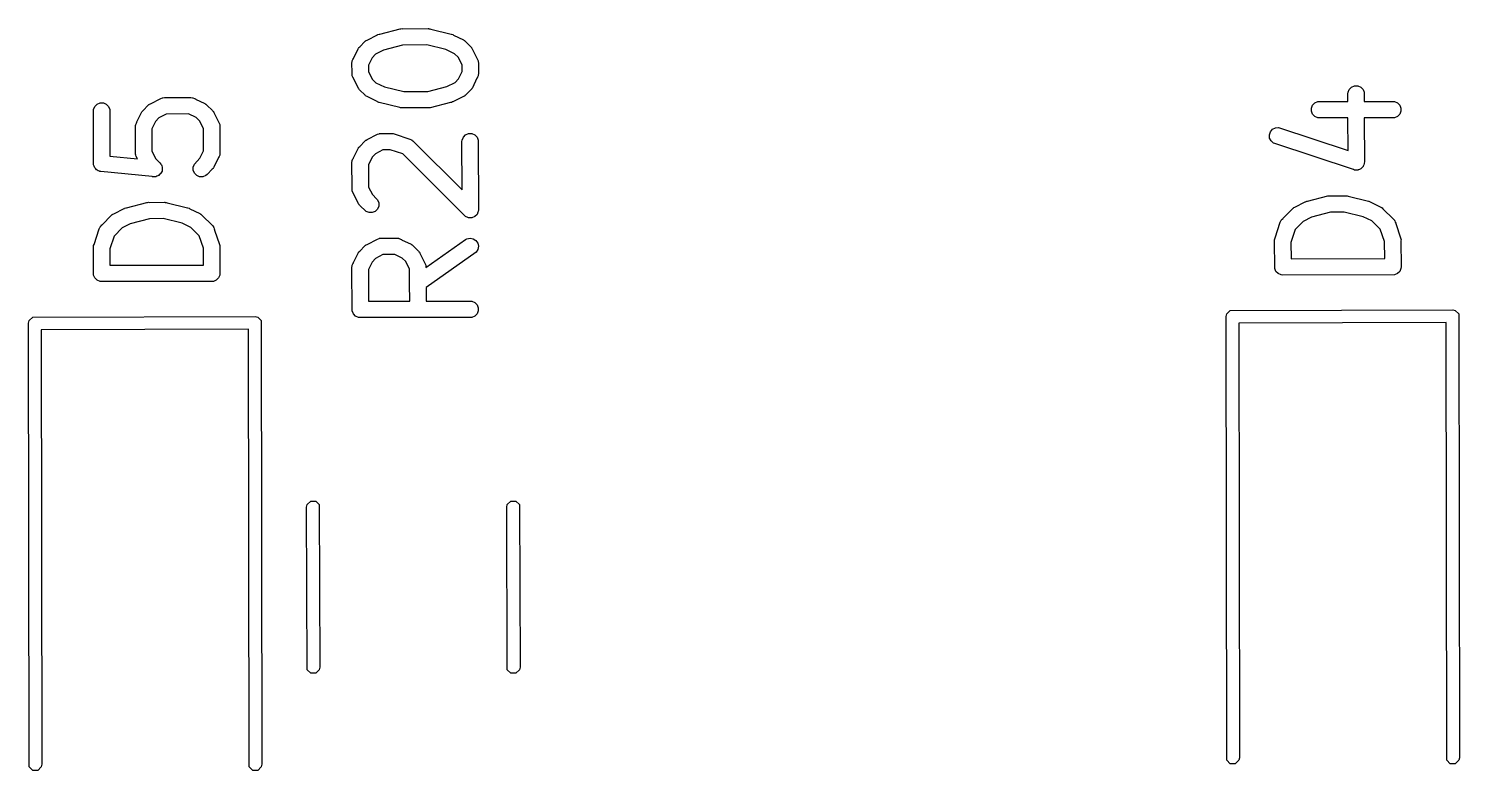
# Model space of a CAD drawing. Extents: x 37 to 347, y -147 to -34.
# Drawn here: x 227.55 to 240.56, y -135.47 to -128.72 of the extents above; entities that cross this region are included whole.
import ezdxf

# ---------------------------------------------------------------- set-up
doc = ezdxf.new("R2010")
doc.units = 0
doc.layers.add('BLACK', color=7, linetype='CONTINUOUS')

msp = doc.modelspace()

# ---------------------------------------------------------------- linework, layer by layer
at = {"layer": 'BLACK', "linetype": 'CONTINUOUS'}
for p, q in [((230.727002, -128.77758), (230.737985, -128.773377)), ((230.737985, -128.773377), (230.745382, -128.772851)), ((230.745382, -128.772851), (230.930081, -128.725334)), ((230.930081, -128.725334), (230.932617, -128.724958)), ((230.932617, -128.724958), (230.933639, -128.724536)), ((230.933639, -128.724536), (230.935553, -128.724525)), ((230.935553, -128.724525), (230.944625, -128.723184)), ((230.944625, -128.723184), (230.95297, -128.724425)), ((230.95297, -128.724425), (231.186366, -128.723095)), ((231.186366, -128.723095), (231.188919, -128.723346)), ((231.188919, -128.723346), (231.190012, -128.723184)), ((231.190012, -128.723184), (231.191883, -128.723638)), ((231.191883, -128.723638), (231.200998, -128.724536)), ((231.200998, -128.724536), (231.208666, -128.727712)), ((231.208666, -128.727712), (231.395032, -128.772953)), ((231.395032, -128.772953), (231.396111, -128.773338)), ((231.396111, -128.773338), (231.396651, -128.773377)), ((231.396651, -128.773377), (231.397858, -128.773962)), ((231.397858, -128.773962), (231.408878, -128.7779)), ((230.547856, -128.907411), (230.55182, -128.901111)), ((230.55182, -128.901111), (230.552578, -128.899284)), ((230.552578, -128.899284), (230.553708, -128.898113)), ((230.553708, -128.898113), (230.555688, -128.894968)), ((230.555688, -128.894968), (230.562182, -128.889335)), ((230.562182, -128.889335), (230.609524, -128.8403)), ((230.609524, -128.8403), (230.615273, -128.835581)), ((230.615273, -128.835581), (230.616573, -128.834083)), ((230.616573, -128.834083), (230.617986, -128.833355)), ((230.617986, -128.833355), (230.620889, -128.830973)), ((230.620889, -128.830973), (230.629699, -128.827323)), ((230.629699, -128.827323), (230.724254, -128.778632)), ((230.724254, -128.778632), (230.725323, -128.778222)), ((230.725323, -128.778222), (230.725759, -128.7779)), ((230.725759, -128.7779), (230.727002, -128.77758)), ((230.952468, -128.873071), (230.779096, -128.917674)), ((231.172141, -128.871818), (230.952468, -128.873071)), ((231.345659, -128.91394), (231.172141, -128.871818)), ((231.408878, -128.7779), (231.414389, -128.781984)), ((231.414389, -128.781984), (231.505621, -128.826251)), ((231.505621, -128.826251), (231.511917, -128.830214)), ((231.511917, -128.830214), (231.513747, -128.830972)), ((231.513747, -128.830972), (231.514918, -128.832103)), ((231.514918, -128.832103), (231.518064, -128.834083)), ((231.518064, -128.834083), (231.523695, -128.840576)), ((231.523695, -128.840576), (231.572732, -128.887918)), ((231.572732, -128.887918), (231.57745, -128.893667)), ((231.57745, -128.893667), (231.57895, -128.894968)), ((231.57895, -128.894968), (231.579677, -128.896381)), ((231.579677, -128.896381), (231.58206, -128.899284)), ((231.58206, -128.899284), (231.585709, -128.908094)), ((230.492319, -129.03619), (230.49376, -129.021558)), ((230.49376, -129.021558), (230.494791, -129.019068)), ((230.494791, -129.019068), (230.494982, -129.016381)), ((230.494982, -129.016381), (230.501286, -129.003387)), ((230.501286, -129.003387), (230.504959, -128.994522)), ((230.504959, -128.994522), (230.506181, -128.993299)), ((230.506181, -128.993299), (230.547856, -128.907411)), ((230.674371, -128.987355), (230.641322, -129.055465)), ((230.704615, -128.956028), (230.674371, -128.987355)), ((230.779096, -128.917674), (230.704615, -128.956028)), ((231.425676, -128.952766), (231.345659, -128.91394)), ((231.457004, -128.983011), (231.425676, -128.952766)), ((231.492526, -129.051991), (231.457004, -128.983011)), ((231.585709, -128.908094), (231.634401, -129.002649)), ((231.634401, -129.002649), (231.639656, -129.01638)), ((231.639656, -129.01638), (231.639847, -129.019069)), ((231.639847, -129.019069), (231.640878, -129.021558)), ((231.640878, -129.021558), (231.641071, -129.036299)), ((230.493424, -129.120496), (230.492319, -129.03619)), ((230.492908, -129.122047), (230.493424, -129.120496)), ((230.493566, -129.131316), (230.492908, -129.122047)), ((230.49376, -129.14606), (230.493566, -129.131316)), ((230.494791, -129.148549), (230.49376, -129.14606)), ((230.494982, -129.151237), (230.494791, -129.148549)), ((230.500237, -129.164969), (230.494982, -129.151237)), ((230.641322, -129.055465), (230.642111, -129.115626)), ((230.642111, -129.115626), (230.677633, -129.184607)), ((231.460267, -129.180261), (231.493315, -129.112152)), ((231.493315, -129.112152), (231.492526, -129.051991)), ((231.633348, -129.164236), (231.629679, -129.173096)), ((231.639656, -129.151238), (231.633348, -129.164236)), ((231.639847, -129.148548), (231.639656, -129.151238)), ((231.640878, -129.14606), (231.639847, -129.148548)), ((231.642319, -129.131428), (231.640878, -129.14606)), ((231.641071, -129.036299), (231.64173, -129.04557)), ((231.64173, -129.04557), (231.641213, -129.04712)), ((231.641213, -129.04712), (231.642319, -129.131428)), ((230.548929, -129.259525), (230.500237, -129.164969)), ((230.552578, -129.268334), (230.548929, -129.259525)), ((230.55496, -129.271236), (230.552578, -129.268334)), ((230.555688, -129.27265), (230.55496, -129.271236)), ((230.557186, -129.273949), (230.555688, -129.27265)), ((230.561905, -129.279699), (230.557186, -129.273949)), ((230.61094, -129.32704), (230.561905, -129.279699)), ((230.677633, -129.184607), (230.708961, -129.214852)), ((230.708961, -129.214852), (230.788977, -129.253677)), ((230.788977, -129.253677), (230.962495, -129.295799)), ((230.962495, -129.295799), (231.182168, -129.294546)), ((231.182168, -129.294546), (231.35554, -129.249943)), ((231.35554, -129.249943), (231.430021, -129.211588)), ((231.430021, -129.211588), (231.460267, -129.180261)), ((231.572453, -129.278283), (231.525112, -129.327319)), ((231.57895, -129.27265), (231.572453, -129.278283)), ((231.580929, -129.269504), (231.57895, -129.27265)), ((231.58206, -129.268334), (231.580929, -129.269504)), ((231.582817, -129.266506), (231.58206, -129.268334)), ((231.586782, -129.260207), (231.582817, -129.266506)), ((231.628457, -129.174317), (231.586782, -129.260207)), ((231.629679, -129.173096), (231.628457, -129.174317)), ((239.547926, -129.302034), (239.559125, -129.274998)), ((239.559125, -129.274998), (239.579817, -129.254306)), ((239.579817, -129.254306), (239.606853, -129.243107)), ((239.606853, -129.243107), (239.636117, -129.243107)), ((239.636117, -129.243107), (239.663153, -129.254306)), ((239.663153, -129.254306), (239.683845, -129.274998)), ((239.683845, -129.274998), (239.695044, -129.302034)), ((228.154959, -129.430236), (228.175651, -129.409544)), ((228.175651, -129.409544), (228.202687, -129.398345)), ((228.202687, -129.398345), (228.231951, -129.398345)), ((228.231951, -129.398345), (228.258987, -129.409544)), ((228.258987, -129.409544), (228.279679, -129.430236)), ((228.593134, -129.467906), (228.640476, -129.418871)), ((228.640476, -129.418871), (228.646225, -129.414152)), ((228.646225, -129.414152), (228.647525, -129.412654)), ((228.647525, -129.412654), (228.648938, -129.411926)), ((228.648938, -129.411926), (228.651841, -129.409544)), ((228.651841, -129.409544), (228.660651, -129.405894)), ((228.660651, -129.405894), (228.755206, -129.357203)), ((228.755206, -129.357203), (228.768937, -129.351948)), ((228.768937, -129.351948), (228.771626, -129.351756)), ((228.771626, -129.351756), (228.774115, -129.350726)), ((228.774115, -129.350726), (228.787184, -129.350651)), ((228.787184, -129.350651), (228.798127, -129.349874)), ((228.798127, -129.349874), (228.800236, -129.350577)), ((228.800236, -129.350577), (229.026842, -129.349285)), ((229.026842, -129.349285), (229.041474, -129.350726)), ((229.041474, -129.350726), (229.043963, -129.351757)), ((229.043963, -129.351757), (229.046651, -129.351948)), ((229.046651, -129.351948), (229.059644, -129.358252)), ((229.059644, -129.358252), (229.06851, -129.361925)), ((229.06851, -129.361925), (229.069732, -129.363147)), ((229.069732, -129.363147), (229.155621, -129.404822)), ((229.155621, -129.404822), (229.161917, -129.408785)), ((229.161917, -129.408785), (229.163747, -129.409543)), ((229.163747, -129.409543), (229.164918, -129.410674)), ((229.164918, -129.410674), (229.168064, -129.412654)), ((229.168064, -129.412654), (229.173695, -129.419147)), ((229.173695, -129.419147), (229.222732, -129.466489)), ((230.616573, -129.333535), (230.61094, -129.32704)), ((230.619718, -129.335514), (230.616573, -129.333535)), ((230.620889, -129.336645), (230.619718, -129.335514)), ((230.622716, -129.337402), (230.620889, -129.336645)), ((230.629016, -129.341367), (230.622716, -129.337402)), ((230.720248, -129.385635), (230.629016, -129.341367)), ((230.725759, -129.389718), (230.720248, -129.385635)), ((230.736774, -129.393653), (230.725759, -129.389718)), ((230.737985, -129.394241), (230.736774, -129.393653)), ((230.738525, -129.394279), (230.737985, -129.394241)), ((230.739605, -129.394665), (230.738525, -129.394279)), ((230.92597, -129.439905), (230.739605, -129.394665)), ((231.389254, -129.394766), (231.204556, -129.442284)), ((231.396651, -129.394241), (231.389254, -129.394766)), ((231.407633, -129.390038), (231.396651, -129.394241)), ((231.408878, -129.389718), (231.407633, -129.390038)), ((231.409313, -129.389395), (231.408878, -129.389718)), ((231.410383, -129.388986), (231.409313, -129.389395)), ((231.504935, -129.340295), (231.410383, -129.388986)), ((231.513747, -129.336646), (231.504935, -129.340295)), ((231.516651, -129.334262), (231.513747, -129.336646)), ((231.518064, -129.333535), (231.516651, -129.334262)), ((231.519363, -129.332036), (231.518064, -129.333535)), ((231.525112, -129.327319), (231.519363, -129.332036)), ((239.214593, -129.444891), (239.225792, -129.417855)), ((239.225792, -129.417855), (239.246484, -129.397163)), ((239.246484, -129.397163), (239.27352, -129.385964)), ((239.27352, -129.385964), (239.546641, -129.385386)), ((239.546485, -129.316666), (239.547926, -129.302034)), ((239.546641, -129.385386), (239.546485, -129.316666)), ((239.695044, -129.302034), (239.695232, -129.385072)), ((239.695232, -129.385072), (239.954819, -129.384523)), ((239.954819, -129.384523), (239.969451, -129.385964)), ((239.969451, -129.385964), (239.996487, -129.397163)), ((239.996487, -129.397163), (240.017179, -129.417855)), ((240.017179, -129.417855), (240.028378, -129.444891)), ((228.142319, -129.471904), (228.14376, -129.457272)), ((228.143707, -129.944946), (228.142319, -129.471904)), ((228.14376, -129.457272), (228.154959, -129.430236)), ((228.279679, -129.430236), (228.290878, -129.457272)), ((228.290878, -129.457272), (228.292123, -129.881406)), ((228.537133, -129.57187), (228.578808, -129.485982)), ((228.578808, -129.485982), (228.582772, -129.479682)), ((228.582772, -129.479682), (228.58353, -129.477855)), ((228.58353, -129.477855), (228.58466, -129.476684)), ((228.58466, -129.476684), (228.58664, -129.473539)), ((228.58664, -129.473539), (228.593134, -129.467906)), ((228.735567, -129.534599), (228.705323, -129.565926)), ((228.804318, -129.499196), (228.735567, -129.534599)), ((229.007054, -129.49804), (228.804318, -129.499196)), ((229.075676, -129.531337), (229.007054, -129.49804)), ((229.107004, -129.561582), (229.075676, -129.531337)), ((229.222732, -129.466489), (229.22745, -129.472238)), ((229.22745, -129.472238), (229.22895, -129.473539)), ((229.22895, -129.473539), (229.229677, -129.474952)), ((229.229677, -129.474952), (229.23206, -129.477855)), ((229.23206, -129.477855), (229.235709, -129.486665)), ((229.235709, -129.486665), (229.284401, -129.58122)), ((230.933639, -129.443082), (230.92597, -129.439905)), ((230.942753, -129.443979), (230.933639, -129.443082)), ((230.944625, -129.444434), (230.942753, -129.443979)), ((230.945717, -129.444271), (230.944625, -129.444434)), ((230.948271, -129.444523), (230.945717, -129.444271)), ((231.181666, -129.443192), (230.948271, -129.444523)), ((231.190012, -129.444434), (231.181666, -129.443192)), ((231.199083, -129.443092), (231.190012, -129.444434)), ((231.200998, -129.443082), (231.199083, -129.443092)), ((231.202019, -129.442659), (231.200998, -129.443082)), ((231.204556, -129.442284), (231.202019, -129.442659)), ((239.214593, -129.474155), (239.214593, -129.444891)), ((239.225792, -129.501191), (239.214593, -129.474155)), ((239.246484, -129.521883), (239.225792, -129.501191)), ((239.27352, -129.533082), (239.246484, -129.521883)), ((239.288152, -129.534523), (239.27352, -129.533082)), ((239.546979, -129.533975), (239.288152, -129.534523)), ((239.547657, -129.83225), (239.546979, -129.533975)), ((239.969451, -129.533082), (239.69557, -129.533661)), ((239.69557, -129.533661), (239.696485, -129.935713)), ((239.996487, -129.521883), (239.969451, -129.533082)), ((240.017179, -129.501191), (239.996487, -129.521883)), ((240.028378, -129.474155), (240.017179, -129.501191)), ((240.028378, -129.444891), (240.028378, -129.474155)), ((228.523271, -129.614761), (228.524712, -129.600129)), ((228.524563, -129.841365), (228.523271, -129.614761)), ((228.524712, -129.600129), (228.525743, -129.597639)), ((228.525743, -129.597639), (228.525934, -129.594952)), ((228.525934, -129.594952), (228.532238, -129.581958)), ((228.532238, -129.581958), (228.535911, -129.573093)), ((228.535911, -129.573093), (228.537133, -129.57187)), ((228.705323, -129.565926), (228.672026, -129.634548)), ((228.672026, -129.634548), (228.673182, -129.837284)), ((229.142407, -129.630332), (229.107004, -129.561582)), ((229.143563, -129.833068), (229.142407, -129.630332)), ((229.284401, -129.58122), (229.289656, -129.594951)), ((229.289656, -129.594951), (229.289847, -129.59764)), ((229.289847, -129.59764), (229.290878, -129.600129)), ((229.290878, -129.600129), (229.290952, -129.613198)), ((229.290952, -129.613198), (229.29173, -129.624141)), ((229.29173, -129.624141), (229.291026, -129.62625)), ((229.291026, -129.62625), (229.292319, -129.852856)), ((230.629699, -129.732085), (230.724254, -129.683394)), ((230.724254, -129.683394), (230.737985, -129.678139)), ((230.737985, -129.678139), (230.740674, -129.677947)), ((230.740674, -129.677947), (230.743163, -129.676917)), ((230.743163, -129.676917), (230.757904, -129.676723)), ((230.757904, -129.676723), (230.767175, -129.676065)), ((230.767175, -129.676065), (230.768725, -129.676581)), ((230.768725, -129.676581), (230.853033, -129.675476)), ((230.853033, -129.675476), (230.860438, -129.676205)), ((230.860438, -129.676205), (230.862413, -129.676065)), ((230.862413, -129.676065), (230.863899, -129.676546)), ((230.863899, -129.676546), (230.867665, -129.676917)), ((230.867665, -129.676917), (230.877028, -129.680795)), ((230.877028, -129.680795), (231.019607, -129.726944)), ((231.525651, -129.688116), (231.552687, -129.676917)), ((231.552687, -129.676917), (231.581951, -129.676917)), ((231.581951, -129.676917), (231.608987, -129.688116)), ((238.832789, -129.688238), (238.842043, -129.660475)), ((238.842043, -129.660475), (238.861217, -129.638368)), ((238.861217, -129.638368), (238.88739, -129.625282)), ((238.88739, -129.625282), (238.91658, -129.623207)), ((238.91658, -129.623207), (239.547657, -129.83225)), ((230.506181, -129.898061), (230.547856, -129.812173)), ((230.547856, -129.812173), (230.55182, -129.805873)), ((230.55182, -129.805873), (230.552578, -129.804046)), ((230.552578, -129.804046), (230.553708, -129.802875)), ((230.553708, -129.802875), (230.555688, -129.79973)), ((230.555688, -129.79973), (230.562182, -129.794097)), ((230.562182, -129.794097), (230.609524, -129.745062)), ((230.609524, -129.745062), (230.615273, -129.740343)), ((230.615273, -129.740343), (230.616573, -129.738845)), ((230.616573, -129.738845), (230.617986, -129.738117)), ((230.617986, -129.738117), (230.620889, -129.735735)), ((230.620889, -129.735735), (230.629699, -129.732085)), ((231.019607, -129.726944), (231.033032, -129.732938)), ((231.033032, -129.732938), (231.035067, -129.734703)), ((231.035067, -129.734703), (231.037558, -129.735735)), ((231.037558, -129.735735), (231.046294, -129.74444)), ((231.046294, -129.74444), (231.055139, -129.752112)), ((231.055139, -129.752112), (231.056277, -129.754389)), ((231.056277, -129.754389), (231.493318, -130.1899)), ((231.492319, -129.750476), (231.49376, -129.735844)), ((231.493318, -130.1899), (231.492319, -129.750476)), ((231.49376, -129.735844), (231.504959, -129.708808)), ((231.504959, -129.708808), (231.525651, -129.688116)), ((231.608987, -129.688116), (231.629679, -129.708808)), ((231.629679, -129.708808), (231.640878, -129.735844)), ((231.640878, -129.735844), (231.642319, -130.369523)), ((238.834864, -129.717428), (238.832789, -129.688238)), ((238.84795, -129.743601), (238.834864, -129.717428)), ((238.870057, -129.762775), (238.84795, -129.743601)), ((238.883483, -129.768769), (238.870057, -129.762775)), ((239.596158, -130.004842), (238.883483, -129.768769)), ((228.292123, -129.881406), (228.541059, -129.905565)), ((228.52386, -129.843475), (228.524563, -129.841365)), ((228.524637, -129.854417), (228.52386, -129.843475)), ((228.524712, -129.867488), (228.524637, -129.854417)), ((228.525743, -129.869977), (228.524712, -129.867488)), ((228.525934, -129.872665), (228.525743, -129.869977)), ((228.531189, -129.886397), (228.525934, -129.872665)), ((228.541059, -129.905565), (228.531189, -129.886397)), ((228.673182, -129.837284), (228.708585, -129.906035)), ((228.708585, -129.906035), (228.746542, -129.94268)), ((228.746542, -129.94268), (228.755869, -129.954045)), ((229.05972, -129.954045), (229.110267, -129.901689)), ((229.110267, -129.901689), (229.143563, -129.833068)), ((229.278457, -129.895745), (229.236782, -129.981635)), ((229.279679, -129.894524), (229.278457, -129.895745)), ((229.283348, -129.885664), (229.279679, -129.894524)), ((229.289656, -129.872666), (229.283348, -129.885664)), ((229.289847, -129.869976), (229.289656, -129.872666)), ((229.290878, -129.867488), (229.289847, -129.869976)), ((229.292319, -129.852856), (229.290878, -129.867488)), ((230.492319, -129.940952), (230.49376, -129.92632)), ((230.493611, -130.167556), (230.492319, -129.940952)), ((230.49376, -129.92632), (230.494791, -129.92383)), ((230.494791, -129.92383), (230.494982, -129.921143)), ((230.494982, -129.921143), (230.501286, -129.908149)), ((230.501286, -129.908149), (230.504959, -129.899284)), ((230.504959, -129.899284), (230.506181, -129.898061)), ((230.674371, -129.892117), (230.641074, -129.960739)), ((230.704615, -129.86079), (230.674371, -129.892117)), ((230.773596, -129.825268), (230.704615, -129.86079)), ((230.837959, -129.824424), (230.773596, -129.825268)), ((230.95363, -129.861864), (230.837959, -129.824424)), ((231.525651, -130.431884), (230.95363, -129.861864)), ((239.696485, -129.935713), (239.695755, -129.943118)), ((239.695755, -129.943118), (239.695896, -129.945093)), ((228.142669, -129.955334), (228.143707, -129.944946)), ((228.143748, -129.958912), (228.142669, -129.955334)), ((228.14376, -129.962726), (228.143748, -129.958912)), ((228.147954, -129.972852), (228.14376, -129.962726)), ((228.151122, -129.98335), (228.147954, -129.972852)), ((228.153513, -129.986273), (228.151122, -129.98335)), ((228.154959, -129.989762), (228.153513, -129.986273)), ((228.162712, -129.997515), (228.154959, -129.989762)), ((228.169653, -130.005998), (228.162712, -129.997515)), ((228.172979, -130.007782), (228.169653, -130.005998)), ((228.175651, -130.010454), (228.172979, -130.007782)), ((228.18578, -130.014649), (228.175651, -130.010454)), ((228.19544, -130.019832), (228.18578, -130.014649)), ((228.200964, -130.020939), (228.19544, -130.019832)), ((228.202687, -130.021653), (228.200964, -130.020939)), ((228.204524, -130.021653), (228.202687, -130.021653)), ((228.209856, -130.022722), (228.204524, -130.021653)), ((228.675624, -130.067924), (228.209856, -130.022722)), ((228.678877, -130.069272), (228.675624, -130.067924)), ((228.689507, -130.069272), (228.678877, -130.069272)), ((228.700749, -130.070363), (228.689507, -130.069272)), ((228.704365, -130.069272), (228.700749, -130.070363)), ((228.70814, -130.069272), (228.704365, -130.069272)), ((228.718264, -130.065078), (228.70814, -130.069272)), ((228.728765, -130.06191), (228.718264, -130.065078)), ((228.731689, -130.059517), (228.728765, -130.06191)), ((228.735176, -130.058073), (228.731689, -130.059517)), ((228.742924, -130.050324), (228.735176, -130.058073)), ((228.751413, -130.043379), (228.742924, -130.050324)), ((228.753198, -130.04005), (228.751413, -130.043379)), ((228.755869, -130.03738), (228.753198, -130.04005)), ((228.755869, -129.954045), (228.757314, -129.957533)), ((228.760062, -130.027255), (228.755869, -130.03738)), ((228.757314, -129.957533), (228.759706, -129.960457)), ((228.759706, -129.960457), (228.762873, -129.970954)), ((228.765247, -130.017592), (228.760062, -130.027255)), ((228.762873, -129.970954), (228.767068, -129.981081)), ((228.765622, -130.013832), (228.765247, -130.017592)), ((228.767068, -130.010344), (228.765622, -130.013832)), ((228.767068, -129.981081), (228.767068, -129.984857)), ((228.767068, -129.984857), (228.768159, -129.988473)), ((228.768159, -129.988473), (228.767068, -129.999382)), ((228.767068, -129.999382), (228.767068, -130.010344)), ((229.048521, -129.981081), (229.05972, -129.954045)), ((229.048521, -130.010344), (229.048521, -129.981081)), ((229.059719, -130.03738), (229.048521, -130.010344)), ((229.080412, -130.058073), (229.059719, -130.03738)), ((229.107448, -130.069272), (229.080412, -130.058073)), ((229.136711, -130.069272), (229.107448, -130.069272)), ((229.163747, -130.058074), (229.136711, -130.069272)), ((229.175112, -130.048747), (229.163747, -130.058074)), ((229.222453, -129.999711), (229.175112, -130.048747)), ((229.22895, -129.994078), (229.222453, -129.999711)), ((229.230929, -129.990932), (229.22895, -129.994078)), ((229.23206, -129.989762), (229.230929, -129.990932)), ((229.232817, -129.987934), (229.23206, -129.989762)), ((229.236782, -129.981635), (229.232817, -129.987934)), ((230.641074, -129.960739), (230.64223, -130.163475)), ((239.606853, -130.009272), (239.596158, -130.004842)), ((239.609532, -130.009272), (239.606853, -130.009272)), ((239.612104, -130.010124), (239.609532, -130.009272)), ((239.624089, -130.009272), (239.612104, -130.010124)), ((239.636117, -130.009272), (239.624089, -130.009272)), ((239.638608, -130.008239), (239.636117, -130.009272)), ((239.641294, -130.008049), (239.638608, -130.008239)), ((239.652041, -130.002675), (239.641294, -130.008049)), ((239.663153, -129.998073), (239.652041, -130.002675)), ((239.665058, -129.996167), (239.663153, -129.998073)), ((239.667468, -129.994963), (239.665058, -129.996167)), ((239.675342, -129.985883), (239.667468, -129.994963)), ((239.683845, -129.977381), (239.675342, -129.985883)), ((239.684876, -129.97489), (239.683845, -129.977381)), ((239.686642, -129.972855), (239.684876, -129.97489)), ((239.690442, -129.961454), (239.686642, -129.972855)), ((239.695044, -129.950345), (239.690442, -129.961454)), ((239.69542, -129.946518), (239.695044, -129.950345)), ((239.695896, -129.945093), (239.69542, -129.946518)), ((230.492908, -130.169666), (230.493611, -130.167556)), ((230.493685, -130.180608), (230.492908, -130.169666)), ((230.49376, -130.193679), (230.493685, -130.180608)), ((230.494791, -130.196168), (230.49376, -130.193679)), ((230.494982, -130.198856), (230.494791, -130.196168)), ((230.500237, -130.212588), (230.494982, -130.198856)), ((230.64223, -130.163475), (230.677633, -130.232226)), ((228.443001, -130.351422), (228.6277, -130.303905)), ((228.6277, -130.303905), (228.630236, -130.303529)), ((228.630236, -130.303529), (228.631258, -130.303107)), ((228.631258, -130.303107), (228.633219, -130.303089)), ((228.633219, -130.303089), (228.642244, -130.301755)), ((228.642244, -130.301755), (228.650167, -130.302933)), ((228.650167, -130.302933), (228.788747, -130.301666)), ((228.788747, -130.301666), (228.7913, -130.301917)), ((228.7913, -130.301917), (228.792393, -130.301755)), ((228.792393, -130.301755), (228.794264, -130.302209)), ((228.794264, -130.302209), (228.803379, -130.303107)), ((228.803379, -130.303107), (228.811047, -130.306283)), ((228.811047, -130.306283), (228.997413, -130.351524)), ((230.548929, -130.307144), (230.500237, -130.212588)), ((230.552578, -130.315953), (230.548929, -130.307144)), ((230.55496, -130.318855), (230.552578, -130.315953)), ((230.555688, -130.320269), (230.55496, -130.318855)), ((230.557186, -130.321568), (230.555688, -130.320269)), ((230.561905, -130.327318), (230.557186, -130.321568)), ((230.620889, -130.384264), (230.561905, -130.327318)), ((230.677633, -130.232226), (230.71559, -130.268871)), ((230.71559, -130.268871), (230.724917, -130.280236)), ((230.724917, -130.280236), (230.736116, -130.307272)), ((230.736116, -130.307272), (230.736116, -130.336535)), ((239.064823, -130.345891), (239.159373, -130.297203)), ((239.159373, -130.297203), (239.160442, -130.296793)), ((239.160442, -130.296793), (239.160878, -130.296471)), ((239.160878, -130.296471), (239.162121, -130.296151)), ((239.162121, -130.296151), (239.173104, -130.291948)), ((239.173104, -130.291948), (239.180501, -130.291422)), ((239.180501, -130.291422), (239.3652, -130.243905)), ((239.3652, -130.243905), (239.367736, -130.243529)), ((239.367736, -130.243529), (239.368758, -130.243107)), ((239.368758, -130.243107), (239.370719, -130.243089)), ((239.370719, -130.243089), (239.379744, -130.241755)), ((239.379744, -130.241755), (239.387667, -130.242933)), ((239.387667, -130.242933), (239.526247, -130.241666)), ((239.526247, -130.241666), (239.5288, -130.241917)), ((239.5288, -130.241917), (239.529893, -130.241755)), ((239.529893, -130.241755), (239.531764, -130.242209)), ((239.531764, -130.242209), (239.540879, -130.243107)), ((239.540879, -130.243107), (239.548547, -130.246283)), ((239.548547, -130.246283), (239.734913, -130.291524)), ((239.734913, -130.291524), (239.735992, -130.291909)), ((239.735992, -130.291909), (239.736532, -130.291948)), ((239.736532, -130.291948), (239.737739, -130.292533)), ((239.737739, -130.292533), (239.748759, -130.296471)), ((239.748759, -130.296471), (239.75427, -130.300555)), ((239.75427, -130.300555), (239.845502, -130.344822)), ((228.220658, -130.507041), (228.307143, -130.418871)), ((228.307143, -130.418871), (228.312893, -130.41415)), ((228.312893, -130.41415), (228.314192, -130.412654)), ((228.314192, -130.412654), (228.315602, -130.411927)), ((228.315602, -130.411927), (228.318508, -130.409543)), ((228.318508, -130.409543), (228.327323, -130.405891)), ((228.327323, -130.405891), (228.421873, -130.357203)), ((228.421873, -130.357203), (228.422942, -130.356793)), ((228.422942, -130.356793), (228.423378, -130.356471)), ((228.423378, -130.356471), (228.424621, -130.356151)), ((228.424621, -130.356151), (228.435604, -130.351948)), ((228.435604, -130.351948), (228.443001, -130.351422)), ((228.650145, -130.451627), (228.476715, -130.496245)), ((228.774917, -130.450485), (228.650145, -130.451627)), ((228.94804, -130.492511), (228.774917, -130.450485)), ((228.997413, -130.351524), (228.998492, -130.351909)), ((228.998492, -130.351909), (228.999032, -130.351948)), ((228.999032, -130.351948), (229.000239, -130.352533)), ((229.000239, -130.352533), (229.011259, -130.356471)), ((229.011259, -130.356471), (229.01677, -130.360555)), ((229.01677, -130.360555), (229.108002, -130.404822)), ((229.108002, -130.404822), (229.114298, -130.408785)), ((229.114298, -130.408785), (229.116128, -130.409543)), ((229.116128, -130.409543), (229.117248, -130.410641)), ((229.117248, -130.410641), (229.120445, -130.412654)), ((229.120445, -130.412654), (229.126968, -130.420176)), ((229.126968, -130.420176), (229.222733, -130.514109)), ((230.647925, -130.395463), (230.620889, -130.384264)), ((230.677188, -130.395463), (230.647925, -130.395463)), ((230.704224, -130.384264), (230.677188, -130.395463)), ((230.724917, -130.363571), (230.704224, -130.384264)), ((230.736116, -130.336535), (230.724917, -130.363571)), ((231.544768, -130.439802), (231.525651, -130.431884)), ((231.552687, -130.443082), (231.544768, -130.439802)), ((231.552688, -130.443082), (231.552687, -130.443082)), ((231.581951, -130.443082), (231.552688, -130.443082)), ((231.608987, -130.431883), (231.581951, -130.443082)), ((231.62968, -130.411191), (231.608987, -130.431883)), ((231.637598, -130.392073), (231.62968, -130.411191)), ((231.640878, -130.384155), (231.637598, -130.392073)), ((231.642319, -130.369523), (231.640878, -130.384155)), ((238.940078, -130.465474), (238.949826, -130.455535)), ((238.949826, -130.455535), (238.956455, -130.447893)), ((238.956455, -130.447893), (238.958158, -130.447041)), ((238.958158, -130.447041), (239.044643, -130.358871)), ((239.044643, -130.358871), (239.050393, -130.35415)), ((239.050393, -130.35415), (239.051692, -130.352654)), ((239.051692, -130.352654), (239.053102, -130.351927)), ((239.053102, -130.351927), (239.056008, -130.349543)), ((239.056008, -130.349543), (239.064823, -130.345891)), ((239.214215, -130.436245), (239.13908, -130.474936)), ((239.387645, -130.391627), (239.214215, -130.436245)), ((239.512417, -130.390485), (239.387645, -130.391627)), ((239.68554, -130.432511), (239.512417, -130.390485)), ((239.76535, -130.471237), (239.68554, -130.432511)), ((239.845502, -130.344822), (239.851798, -130.348785)), ((239.851798, -130.348785), (239.853628, -130.349543)), ((239.853628, -130.349543), (239.854748, -130.350641)), ((239.854748, -130.350641), (239.857945, -130.352654)), ((239.857945, -130.352654), (239.864468, -130.360176)), ((239.864468, -130.360176), (239.960233, -130.454109)), ((239.960233, -130.454109), (239.969561, -130.465474)), ((228.147638, -130.686003), (228.193787, -130.543425)), ((228.193787, -130.543425), (228.199781, -130.53)), ((228.199781, -130.53), (228.201546, -130.527964)), ((228.201546, -130.527964), (228.202578, -130.525474)), ((228.202578, -130.525474), (228.212326, -130.515535)), ((228.212326, -130.515535), (228.218955, -130.507893)), ((228.218955, -130.507893), (228.220658, -130.507041)), ((228.40158, -130.534936), (228.32879, -130.609145)), ((228.476715, -130.496245), (228.40158, -130.534936)), ((229.02785, -130.531237), (228.94804, -130.492511)), ((229.103576, -130.605514), (229.02785, -130.531237)), ((229.222733, -130.514109), (229.232061, -130.525474)), ((229.232061, -130.525474), (229.233092, -130.527964)), ((229.233092, -130.527964), (229.234857, -130.529999)), ((229.234857, -130.529999), (229.239302, -130.542957)), ((229.239302, -130.542957), (229.243259, -130.55251)), ((229.243259, -130.55251), (229.243259, -130.55449)), ((229.243259, -130.55449), (229.28847, -130.686281)), ((238.885138, -130.626003), (238.931287, -130.483425)), ((238.931287, -130.483425), (238.937281, -130.47)), ((238.937281, -130.47), (238.939046, -130.467964)), ((238.939046, -130.467964), (238.940078, -130.465474)), ((239.06629, -130.549145), (239.028551, -130.665741)), ((239.13908, -130.474936), (239.06629, -130.549145)), ((239.841076, -130.545514), (239.76535, -130.471237)), ((239.879867, -130.658591), (239.841076, -130.545514)), ((239.969561, -130.465474), (239.970592, -130.467964)), ((239.970592, -130.467964), (239.972357, -130.469999)), ((239.972357, -130.469999), (239.976802, -130.482957)), ((239.976802, -130.482957), (239.980759, -130.49251)), ((239.980759, -130.49251), (239.980759, -130.49449)), ((239.980759, -130.49449), (240.02597, -130.626281)), ((228.142319, -130.709999), (228.143048, -130.702593)), ((228.14376, -130.962726), (228.142319, -130.709999)), ((228.142908, -130.700619), (228.143389, -130.699132)), ((228.143048, -130.702593), (228.142908, -130.700619)), ((228.143389, -130.699132), (228.14376, -130.695367)), ((228.14376, -130.695367), (228.147638, -130.686003)), ((228.32879, -130.609145), (228.291051, -130.725741)), ((229.142367, -130.718591), (229.103576, -130.605514)), ((229.143249, -130.873199), (229.142367, -130.718591)), ((229.28847, -130.686281), (229.290119, -130.693536)), ((229.290119, -130.693536), (229.290878, -130.695367)), ((229.290878, -130.695367), (229.290886, -130.696909)), ((229.290886, -130.696909), (229.29173, -130.700618)), ((229.29173, -130.700618), (229.290968, -130.711323)), ((229.290968, -130.711323), (229.292319, -130.948094)), ((230.562182, -130.746478), (230.609524, -130.697443)), ((230.609524, -130.697443), (230.615273, -130.692724)), ((230.615273, -130.692724), (230.616573, -130.691226)), ((230.616573, -130.691226), (230.617986, -130.690498)), ((230.617986, -130.690498), (230.620889, -130.688116)), ((230.620889, -130.688116), (230.629699, -130.684466)), ((230.629699, -130.684466), (230.724254, -130.635775)), ((230.724254, -130.635775), (230.737985, -130.63052)), ((230.737985, -130.63052), (230.740674, -130.630328)), ((230.740674, -130.630328), (230.743163, -130.629298)), ((230.743163, -130.629298), (230.75696, -130.629171)), ((230.75696, -130.629171), (230.767175, -130.628446)), ((230.767175, -130.628446), (230.769021, -130.629061)), ((230.769021, -130.629061), (230.900652, -130.627857)), ((230.900652, -130.627857), (230.915284, -130.629298)), ((230.915284, -130.629298), (230.917773, -130.630329)), ((230.917773, -130.630329), (230.920461, -130.63052)), ((230.920461, -130.63052), (230.933454, -130.636824)), ((230.933454, -130.636824), (230.94232, -130.640497)), ((230.94232, -130.640497), (230.943542, -130.641719)), ((230.943542, -130.641719), (231.029431, -130.683394)), ((231.029431, -130.683394), (231.03573, -130.687358)), ((231.03573, -130.687358), (231.037558, -130.688116)), ((231.037558, -130.688116), (231.038728, -130.689246)), ((231.038728, -130.689246), (231.041874, -130.691226)), ((231.041874, -130.691226), (231.047506, -130.69772)), ((231.047506, -130.69772), (231.096542, -130.745062)), ((231.164939, -130.89427), (231.52431, -130.641414)), ((231.52431, -130.641414), (231.537123, -130.634204)), ((231.537123, -130.634204), (231.565694, -130.627875)), ((231.565694, -130.627875), (231.594512, -130.63296)), ((231.594512, -130.63296), (231.61919, -130.648687)), ((231.61919, -130.648687), (231.635972, -130.672661)), ((231.635972, -130.672661), (231.642302, -130.701232)), ((231.642302, -130.701232), (231.637216, -130.730049)), ((238.879819, -130.649999), (238.880548, -130.642593)), ((238.88126, -130.902726), (238.879819, -130.649999)), ((238.880408, -130.640619), (238.880889, -130.639132)), ((238.880548, -130.642593), (238.880408, -130.640619)), ((238.880889, -130.639132), (238.88126, -130.635367)), ((238.88126, -130.635367), (238.885138, -130.626003)), ((239.028551, -130.665741), (239.029398, -130.814408)), ((239.880749, -130.813199), (239.879867, -130.658591)), ((240.02597, -130.626281), (240.027619, -130.633536)), ((240.027619, -130.633536), (240.028378, -130.635367)), ((240.028378, -130.635367), (240.028386, -130.636909)), ((240.028386, -130.636909), (240.02923, -130.640618)), ((240.02923, -130.640618), (240.028468, -130.651323)), ((240.028468, -130.651323), (240.029819, -130.888094)), ((228.291051, -130.725741), (228.291898, -130.874408)), ((230.501286, -130.86053), (230.504959, -130.851665)), ((230.504959, -130.851665), (230.506181, -130.850442)), ((230.506181, -130.850442), (230.547856, -130.764554)), ((230.547856, -130.764554), (230.55182, -130.758254)), ((230.55182, -130.758254), (230.552578, -130.756427)), ((230.552578, -130.756427), (230.553708, -130.755256)), ((230.553708, -130.755256), (230.555688, -130.752111)), ((230.555688, -130.752111), (230.562182, -130.746478)), ((230.674371, -130.844498), (230.641003, -130.913265)), ((230.704615, -130.813171), (230.674371, -130.844498)), ((230.773472, -130.777713), (230.704615, -130.813171)), ((230.881104, -130.776728), (230.773472, -130.777713)), ((230.949486, -130.809909), (230.881104, -130.776728)), ((230.980813, -130.840153), (230.949486, -130.809909)), ((231.016184, -130.908841), (230.980813, -130.840153)), ((231.096542, -130.745062), (231.10126, -130.750811)), ((231.10126, -130.750811), (231.102759, -130.752111)), ((231.102759, -130.752111), (231.103486, -130.753524)), ((231.103486, -130.753524), (231.105869, -130.756427)), ((231.105869, -130.756427), (231.109518, -130.765237)), ((231.109518, -130.765237), (231.15821, -130.859792)), ((231.621489, -130.754728), (231.165404, -131.075632)), ((231.637216, -130.730049), (231.621489, -130.754728)), ((239.029398, -130.814408), (239.880749, -130.813199)), ((228.154959, -130.989762), (228.14376, -130.962726)), ((228.291898, -130.874408), (229.143249, -130.873199)), ((229.290878, -130.962726), (229.279679, -130.989762)), ((229.292319, -130.948094), (229.290878, -130.962726)), ((230.492319, -130.893333), (230.49376, -130.878701)), ((230.49376, -131.288917), (230.492319, -130.893333)), ((230.49376, -130.878701), (230.494791, -130.876211)), ((230.494791, -130.876211), (230.494982, -130.873524)), ((230.494982, -130.873524), (230.501286, -130.86053)), ((230.641003, -130.913265), (230.64205, -131.200599)), ((231.016644, -131.034992), (231.016184, -130.908841)), ((231.15821, -130.859792), (231.163465, -130.873523)), ((231.163465, -130.873523), (231.163656, -130.876212)), ((231.163656, -130.876212), (231.164687, -130.878701)), ((231.164687, -130.878701), (231.164733, -130.891371)), ((231.164733, -130.891371), (231.164939, -130.89427)), ((238.892459, -130.929762), (238.88126, -130.902726)), ((238.913151, -130.950454), (238.892459, -130.929762)), ((238.940187, -130.961653), (238.913151, -130.950454)), ((238.954819, -130.963094), (238.940187, -130.961653)), ((239.969451, -130.961653), (238.954819, -130.963094)), ((239.996487, -130.950454), (239.969451, -130.961653)), ((240.017179, -130.929762), (239.996487, -130.950454)), ((240.028378, -130.902726), (240.017179, -130.929762)), ((240.029819, -130.888094), (240.028378, -130.902726)), ((228.175651, -131.010454), (228.154959, -130.989762)), ((228.202687, -131.021653), (228.175651, -131.010454)), ((228.217319, -131.023094), (228.202687, -131.021653)), ((229.231951, -131.021653), (228.217319, -131.023094)), ((229.258987, -131.010454), (229.231951, -131.021653)), ((229.279679, -130.989762), (229.258987, -131.010454)), ((231.016146, -131.037815), (231.016644, -131.034992)), ((231.016662, -131.040148), (231.016146, -131.037815)), ((231.017245, -131.200066), (231.016662, -131.040148)), ((231.165404, -131.075632), (231.165856, -131.199855)), ((230.64205, -131.200599), (231.017245, -131.200066)), ((231.165856, -131.199855), (231.567319, -131.199285)), ((231.567319, -131.199285), (231.581951, -131.200726)), ((231.581951, -131.200726), (231.608987, -131.211925)), ((231.608987, -131.211925), (231.629679, -131.232617)), ((231.629679, -131.232617), (231.640878, -131.259653)), ((227.557067, -131.377039), (227.589539, -131.344567)), ((227.589539, -131.344567), (229.6125, -131.34)), ((229.6125, -131.34), (229.635461, -131.344567)), ((229.635461, -131.344567), (229.667933, -131.377039)), ((230.504959, -131.315953), (230.49376, -131.288917)), ((230.525651, -131.336645), (230.504959, -131.315953)), ((230.552687, -131.347844), (230.525651, -131.336645)), ((230.567319, -131.349285), (230.552687, -131.347844)), ((231.581951, -131.347844), (230.567319, -131.349285)), ((231.608987, -131.336645), (231.581951, -131.347844)), ((231.629679, -131.315953), (231.608987, -131.336645)), ((231.640878, -131.288917), (231.629679, -131.315953)), ((231.640878, -131.259653), (231.640878, -131.288917)), ((238.44, -131.34), (238.444567, -131.317039)), ((238.444567, -135.372961), (238.44, -131.34)), ((238.444567, -131.317039), (238.477039, -131.284567)), ((238.477039, -131.284567), (240.5, -131.28)), ((240.5, -131.28), (240.522961, -131.284567)), ((240.522961, -131.284567), (240.555433, -131.317039)), ((240.555433, -131.317039), (240.56, -135.35)), ((227.5525, -131.4), (227.557067, -131.377039)), ((227.557067, -135.432961), (227.5525, -131.4)), ((229.552562, -131.45562), (227.668026, -131.459874)), ((227.668026, -131.459874), (227.6725, -135.41)), ((229.557067, -135.432961), (229.552562, -131.45562)), ((229.667933, -131.377039), (229.6725, -135.41)), ((240.440062, -131.39562), (238.555526, -131.399874)), ((238.555526, -131.399874), (238.56, -135.35)), ((240.444567, -135.372961), (240.440062, -131.39562)), ((230.08, -133.072936), (230.084567, -133.049975)), ((230.084567, -133.049975), (230.117039, -133.017503)), ((230.117039, -133.017503), (230.162961, -133.017503)), ((230.162961, -133.017503), (230.195433, -133.049975)), ((230.195433, -133.049975), (230.2, -134.527064)), ((231.9, -133.072936), (231.904567, -133.049975)), ((231.904567, -133.049975), (231.937039, -133.017503)), ((231.937039, -133.017503), (231.982961, -133.017503)), ((231.982961, -133.017503), (232.015433, -133.049975)), ((232.015433, -133.049975), (232.02, -134.527064)), ((230.084567, -134.550025), (230.08, -133.072936)), ((231.904567, -134.550025), (231.9, -133.072936)), ((230.117039, -134.582497), (230.084567, -134.550025)), ((230.162961, -134.582497), (230.117039, -134.582497)), ((230.195433, -134.550025), (230.162961, -134.582497)), ((230.2, -134.527064), (230.195433, -134.550025)), ((231.937039, -134.582497), (231.904567, -134.550025)), ((231.982961, -134.582497), (231.937039, -134.582497)), ((232.015433, -134.550025), (231.982961, -134.582497)), ((232.02, -134.527064), (232.015433, -134.550025)), ((238.477039, -135.405433), (238.444567, -135.372961)), ((238.522961, -135.405433), (238.477039, -135.405433)), ((238.555433, -135.372961), (238.522961, -135.405433)), ((238.56, -135.35), (238.555433, -135.372961)), ((240.477039, -135.405433), (240.444567, -135.372961)), ((240.522961, -135.405433), (240.477039, -135.405433)), ((240.555433, -135.372961), (240.522961, -135.405433)), ((240.56, -135.35), (240.555433, -135.372961)), ((227.589539, -135.465433), (227.557067, -135.432961)), ((227.635461, -135.465433), (227.589539, -135.465433)), ((227.667933, -135.432961), (227.635461, -135.465433)), ((227.6725, -135.41), (227.667933, -135.432961)), ((229.589539, -135.465433), (229.557067, -135.432961)), ((229.635461, -135.465433), (229.589539, -135.465433)), ((229.667933, -135.432961), (229.635461, -135.465433)), ((229.6725, -135.41), (229.667933, -135.432961))]:
    msp.add_line(p, q, dxfattribs=at)

doc.saveas('drawing.dxf')
